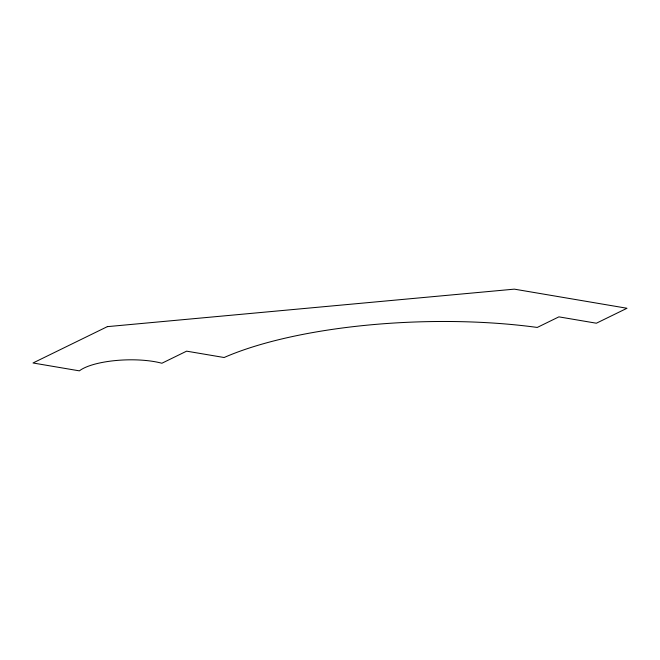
<?xml version="1.0" encoding="UTF-8"?>
<svg xmlns="http://www.w3.org/2000/svg" width="660" height="660" viewBox="0 0 660 660"><rect width="100%" height="100%" fill="white"/><g stroke="black" fill="none" stroke-linecap="round" stroke-linejoin="round"><path stroke-width="0.99" d="M107.349 326.642L33 362.983L79.381 370.854A50.63 15.312 -1.9 0 1 161.881 363.248L186.623 351.161L224.111 357.514A243.829 73.73 -1.9 0 1 537.248 327.442L558.896 316.858L596.384 323.218L627 308.261L514.346 289.146L107.349 326.642"/></g></svg>
